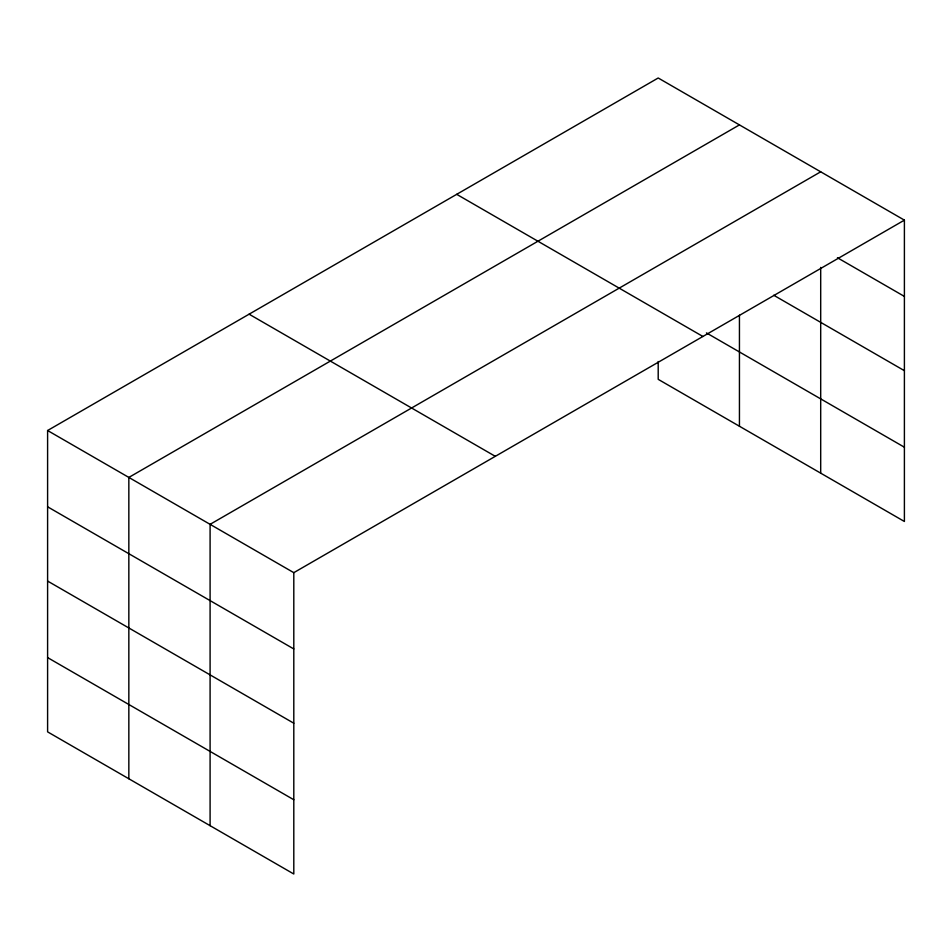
<?xml version="1.0" encoding="UTF-8"?>
<svg xmlns="http://www.w3.org/2000/svg" width="952" height="952" viewBox="0 0 952 952"><rect width="100%" height="100%" fill="white"/><g stroke="black" fill="none" stroke-linecap="round" stroke-linejoin="round"><path stroke-width="1.43" d="M820.695 267.405L820.695 473.156M658.201 361.51L658.201 379.336L904.4 521.482L904.4 220.138L658.201 77.993L47.6 430.518L47.6 731.862L293.799 874.007L293.799 572.664L47.6 430.518M739.442 124.902L128.841 477.428L128.841 778.772M820.695 171.812L210.095 524.338L210.095 825.682M293.799 572.664L904.4 220.138M837.439 257.754L904.4 296.417M773.726 295.239L904.4 370.685M706.443 332.914L904.4 447.214M456.698 194.327L702.897 336.472M249.103 314.184L495.302 456.329M47.6 506.797L293.799 648.943M47.6 581.065L293.799 723.211M47.6 657.594L293.799 799.739M739.442 315.183L739.442 426.246"/></g></svg>
